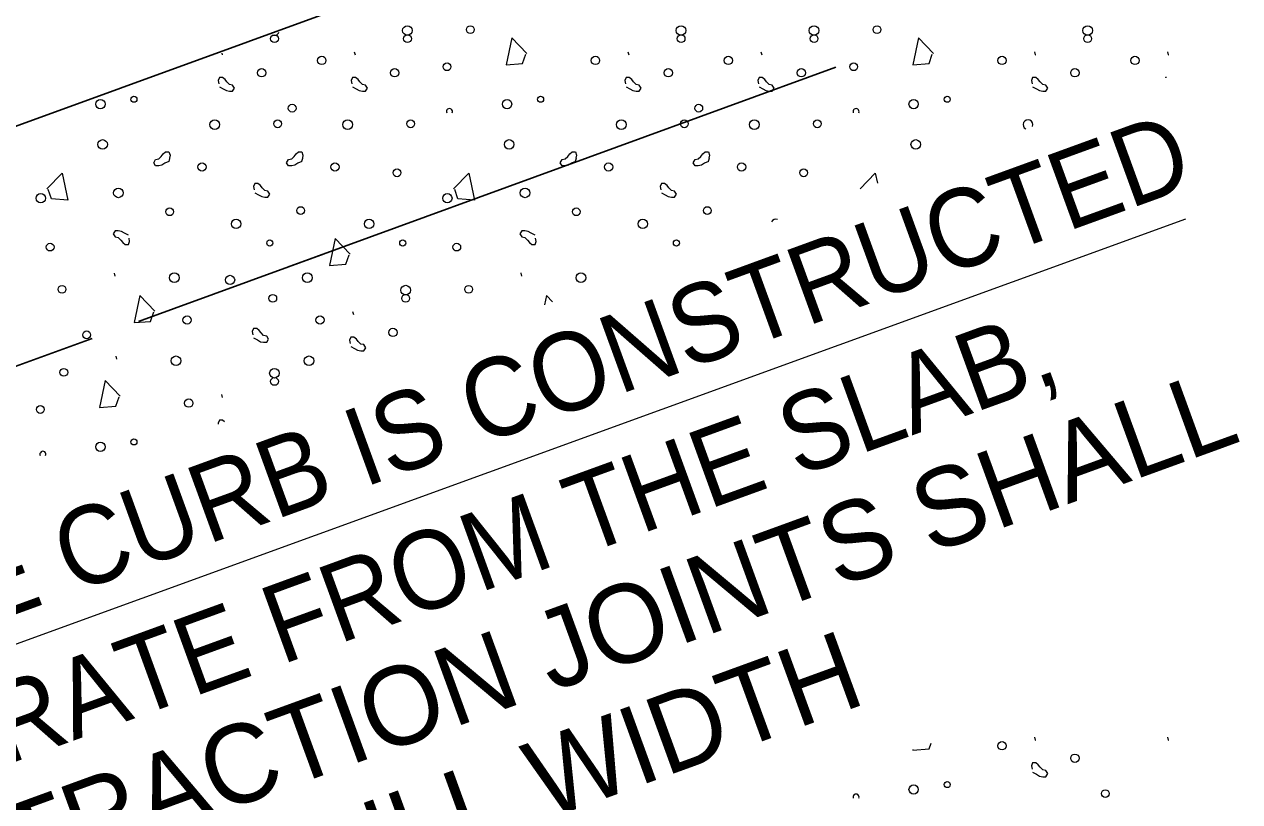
# Model space of a CAD drawing. Extents: x 912 to 1283, y -225 to 49.
# Drawn here: x 1091.53 to 1111.47, y -173.86 to -161.1 of the extents above; entities that cross this region are included whole.
import ezdxf

# ---------------------------------------------------------------- set-up
doc = ezdxf.new("R2010")
doc.units = 0
doc.header["$LTSCALE"] = 0.54
doc.linetypes.add('LONG_DASHED', pattern=[7.5, 6, -1.5])
for name, color, linetype, lineweight in [('1', 7, 'Continuous', 25), ('10', 7, 'Continuous', 13), ('13', 7, 'Continuous', 13), ('15', 7, 'Continuous', 13)]:
    doc.layers.add(name, color=color, linetype=linetype, lineweight=lineweight)

msp = doc.modelspace()

# ---------------------------------------------------------------- linework, layer by layer
at = {"layer": '1'}
for p, q in [((1066.8788, -171.7074), (1102.9214, -158.5637)), ((1095.8448, -165.0848), (1104.8442, -161.8016))]:
    msp.add_line(p, q, dxfattribs=at)
at = {"layer": '1', "linetype": 'LONG_DASHED'}
msp.add_line((1096.4428, -164.8667), (1075.5116, -172.5027), dxfattribs=at)
at = {"layer": '10'}
msp.add_lwpolyline([(1066.8788, -171.6972), (1084.8632, -173.6406), (1110.5861, -164.2895)], dxfattribs=at)
at = {"layer": '13'}
for points in [[(1099.7729, -161.574), (1099.5255, -161.3163), (1099.4328, -161.7595), (1099.7005, -161.7388), (1099.7523, -161.5842)], [(1106.4451, -161.574), (1106.1976, -161.3163), (1106.1048, -161.7595), (1106.3729, -161.7388), (1106.4244, -161.5842)], [(1094.7637, -161.5702), (1094.7708, -161.5965), (1094.772, -161.598)], [(1096.9403, -161.5481), (1096.9527, -161.5965), (1096.9542, -161.598)], [(1101.4306, -161.5481), (1101.4429, -161.5965), (1101.4444, -161.598)], [(1103.6124, -161.5481), (1103.6248, -161.5965), (1103.6263, -161.598)], [(1108.1027, -161.5481), (1108.115, -161.5965), (1108.1165, -161.598)], [(1110.2848, -161.5481), (1110.2973, -161.5965), (1110.2988, -161.598)], [(1094.7269, -162.1237), (1094.7885, -162.1546), (1094.8403, -162.1853), (1094.8918, -162.1958), (1094.9432, -162.1958), (1094.9744, -162.1444), (1094.9432, -162.0926), (1094.8918, -162.0824), (1094.8504, -162.0412), (1094.8197, -161.9998), (1094.7783, -161.9691), (1094.7269, -161.9691), (1094.7063, -162.0205), (1094.7164, -162.0719)], [(1096.9091, -162.1237), (1096.9708, -162.1546), (1097.0222, -162.1853), (1097.074, -162.1958), (1097.1254, -162.1958), (1097.1563, -162.1444), (1097.1254, -162.0926), (1097.074, -162.0824), (1097.0327, -162.0412), (1097.0015, -161.9998), (1096.9606, -161.9691), (1096.9091, -161.9691), (1096.8885, -162.0205), (1096.8986, -162.0719)], [(1101.399, -162.1237), (1101.461, -162.1546), (1101.5124, -162.1853), (1101.5638, -162.1958), (1101.6157, -162.1958), (1101.6465, -162.1444), (1101.6157, -162.0926), (1101.5638, -162.0824), (1101.5229, -162.0412), (1101.4918, -161.9998), (1101.4504, -161.9691), (1101.399, -161.9691), (1101.3783, -162.0205), (1101.3885, -162.0719)], [(1103.5813, -162.1237), (1103.6428, -162.1546), (1103.6947, -162.1853), (1103.7461, -162.1958), (1103.7975, -162.1958), (1103.8283, -162.1444), (1103.7975, -162.0926), (1103.7461, -162.0824), (1103.7048, -162.0412), (1103.674, -161.9998), (1103.6327, -161.9691), (1103.5813, -161.9691), (1103.5606, -162.0205), (1103.5708, -162.0719)], [(1108.0711, -162.1237), (1108.1331, -162.1546), (1108.1845, -162.1853), (1108.236, -162.1958), (1108.2878, -162.1958), (1108.3186, -162.1444), (1108.2878, -162.0926), (1108.236, -162.0824), (1108.195, -162.0412), (1108.1638, -161.9998), (1108.1229, -161.9691), (1108.0711, -161.9691), (1108.0504, -162.0205), (1108.061, -162.0719)], [(1110.2658, -161.9691), (1110.2533, -161.9691), (1110.2511, -161.9743)], [(1093.8951, -163.3472), (1093.8335, -163.3781), (1093.7821, -163.4092), (1093.7303, -163.4193), (1093.6788, -163.4193), (1093.648, -163.3679), (1093.6788, -163.3165), (1093.7303, -163.3059), (1093.7716, -163.265), (1093.8028, -163.2237), (1093.8437, -163.1925), (1093.8951, -163.1925), (1093.9158, -163.2443), (1093.9056, -163.2958)], [(1093.9063, -163.2977), (1093.894, -163.3462), (1093.8925, -163.3477)], [(1096.0773, -163.3472), (1096.0153, -163.3781), (1095.9639, -163.4092), (1095.9125, -163.4193), (1095.861, -163.4193), (1095.8298, -163.3679), (1095.861, -163.3165), (1095.9125, -163.3059), (1095.9534, -163.265), (1095.9846, -163.2237), (1096.0258, -163.1925), (1096.0773, -163.1925), (1096.098, -163.2443), (1096.0878, -163.2958)], [(1096.0886, -163.2977), (1096.0762, -163.3462), (1096.0747, -163.3477)], [(1100.5676, -163.3472), (1100.5056, -163.3781), (1100.4542, -163.4092), (1100.4023, -163.4193), (1100.3509, -163.4193), (1100.3201, -163.3679), (1100.3509, -163.3165), (1100.4023, -163.3059), (1100.4437, -163.265), (1100.4748, -163.2237), (1100.5158, -163.1925), (1100.5676, -163.1925), (1100.5883, -163.2443), (1100.5778, -163.2958)], [(1100.5788, -163.2977), (1100.5664, -163.3462), (1100.5649, -163.3477)], [(1102.7494, -163.3472), (1102.6878, -163.3781), (1102.636, -163.4092), (1102.5846, -163.4193), (1102.5331, -163.4193), (1102.5023, -163.3679), (1102.5331, -163.3165), (1102.5846, -163.3059), (1102.6258, -163.265), (1102.6567, -163.2237), (1102.698, -163.1925), (1102.7494, -163.1925), (1102.7701, -163.2443), (1102.7599, -163.2958)], [(1102.7607, -163.2977), (1102.7483, -163.3462), (1102.7468, -163.3477)], [(1091.8973, -163.7952), (1092.1448, -163.5377), (1092.2375, -163.9812), (1091.9693, -163.9605), (1091.9179, -163.8057)], [(1095.3071, -163.864), (1095.3687, -163.8952), (1095.4205, -163.9259), (1095.472, -163.9365), (1095.5234, -163.9365), (1095.5542, -163.8847), (1095.5234, -163.8332), (1095.472, -163.8227), (1095.4307, -163.7817), (1095.3998, -163.7404), (1095.3586, -163.7097), (1095.3071, -163.7097), (1095.2864, -163.7611), (1095.2966, -163.8125)], [(1098.5693, -163.7952), (1098.8168, -163.5377), (1098.9096, -163.9812), (1098.6415, -163.9605), (1098.59, -163.8057)], [(1101.9792, -163.864), (1102.0412, -163.8952), (1102.0926, -163.9259), (1102.1441, -163.9365), (1102.1955, -163.9365), (1102.2267, -163.8847), (1102.1955, -163.8332), (1102.1441, -163.8227), (1102.1032, -163.7817), (1102.0719, -163.7404), (1102.0307, -163.7097), (1101.9792, -163.7097), (1101.9586, -163.7611), (1101.9687, -163.8125)], [(1105.2415, -163.7952), (1105.4889, -163.5377), (1105.5238, -163.7032)], [(1093.2327, -164.5568), (1093.1711, -164.5261), (1093.1196, -164.4952), (1093.0678, -164.4847), (1093.0163, -164.4847), (1092.9856, -164.5362), (1093.0163, -164.588), (1093.0678, -164.5982), (1093.1091, -164.6395), (1093.1403, -164.6807), (1093.1812, -164.7116), (1093.2327, -164.7116), (1093.2533, -164.6601), (1093.2432, -164.6087)], [(1099.9052, -164.5568), (1099.8432, -164.5261), (1099.7918, -164.4952), (1099.7403, -164.4847), (1099.6884, -164.4847), (1099.6577, -164.5362), (1099.6884, -164.588), (1099.7403, -164.5982), (1099.7812, -164.6395), (1099.8123, -164.6807), (1099.8533, -164.7116), (1099.9052, -164.7116), (1099.9258, -164.6601), (1099.9153, -164.6087)], [(1096.8742, -164.8708), (1096.6268, -164.6132), (1096.534, -165.0563), (1096.8021, -165.0357), (1096.8536, -164.8809)], [(1093.0168, -165.2317), (1093.0043, -165.1832), (1093.0028, -165.1817)], [(1099.6888, -165.2317), (1099.6764, -165.1832), (1099.6749, -165.1817)], [(1093.669, -165.8085), (1093.4216, -165.5509), (1093.3288, -165.994), (1093.5969, -165.9733), (1093.6483, -165.8187)], [(1100.192, -165.653), (1100.0937, -165.5509), (1100.0625, -165.7007)], [(1096.9118, -165.8112), (1096.9242, -165.8596), (1096.9257, -165.8607)], [(1095.2872, -166.2448), (1095.3488, -166.2757), (1095.4003, -166.3068), (1095.4521, -166.317), (1095.5035, -166.317), (1095.5343, -166.2655), (1095.5035, -166.2141), (1095.4521, -166.2036), (1095.4108, -166.1622), (1095.3796, -166.1209), (1095.3387, -166.0902), (1095.2872, -166.0902), (1095.2666, -166.1416), (1095.2767, -166.1934)], [(1096.8806, -166.3864), (1096.9422, -166.4172), (1096.994, -166.4484), (1097.0454, -166.4586), (1097.0969, -166.4586), (1097.1281, -166.4071), (1097.0969, -166.3557), (1097.0454, -166.3452), (1097.0042, -166.3042), (1096.9733, -166.2629), (1096.932, -166.2317), (1096.8806, -166.2317), (1096.8599, -166.2836), (1096.8701, -166.335)], [(1093.0453, -166.5952), (1093.0328, -166.5468), (1093.0313, -166.5453)], [(1093.1005, -167.2002), (1092.853, -166.9426), (1092.7603, -167.3861), (1093.0283, -167.3655), (1093.0798, -167.2107)], [(1094.7584, -167.1747), (1094.7708, -167.2232), (1094.772, -167.2242)], [(1094.8122, -167.6208), (1094.7783, -167.5952), (1094.7269, -167.5952), (1094.7063, -167.6467), (1094.7085, -167.6587)], [(1106.1063, -173.0048), (1106.1048, -173.0123), (1106.3729, -172.9917), (1106.4045, -172.8967)], [(1108.1027, -172.8009), (1108.115, -172.8493), (1108.1165, -172.8509)], [(1110.2848, -172.8009), (1110.2973, -172.8493), (1110.2988, -172.8509)], [(1108.0711, -173.3762), (1108.1331, -173.4074), (1108.1845, -173.4382), (1108.236, -173.4487), (1108.2878, -173.4487), (1108.3186, -173.3969), (1108.2878, -173.3454), (1108.236, -173.3349), (1108.195, -173.294), (1108.1638, -173.2527), (1108.1229, -173.2219), (1108.0711, -173.2219), (1108.0504, -173.2733), (1108.061, -173.3248)]]:
    msp.add_lwpolyline(points, dxfattribs=at)
for centre, radius in [((1097.8116, -161.1978), 0.079), ((1098.8452, -161.1839), 0.0637), ((1102.3017, -161.1978), 0.079), ((1104.4838, -161.1978), 0.079), ((1105.5174, -161.1839), 0.0637), ((1108.9739, -161.1978), 0.079), ((1095.6304, -161.3331), 0.0637), ((1097.8125, -161.3331), 0.0637), ((1102.3026, -161.3331), 0.0637), ((1104.4846, -161.3331), 0.0637), ((1108.9747, -161.3331), 0.0637), ((1096.406, -161.6887), 0.0682), ((1098.4612, -161.7933), 0.0637), ((1100.8961, -161.6887), 0.0682), ((1103.0782, -161.6887), 0.0682), ((1105.1334, -161.7933), 0.0637), ((1107.5683, -161.6887), 0.0682), ((1109.7503, -161.6887), 0.0682), ((1095.4204, -161.8924), 0.0682), ((1097.6025, -161.8924), 0.0682), ((1102.0925, -161.8924), 0.0682), ((1104.2746, -161.8924), 0.0682), ((1108.7647, -161.8924), 0.0682), ((1092.7741, -162.4066), 0.0764), ((1093.3247, -162.3265), 0.0495), ((1099.4463, -162.4066), 0.0764), ((1099.9969, -162.3265), 0.0495), ((1106.1185, -162.4066), 0.0764), ((1106.669, -162.3265), 0.0495), ((1095.9204, -162.4736), 0.0637), ((1102.5925, -162.4736), 0.0637), ((1094.65, -162.7436), 0.079), ((1095.6836, -162.7297), 0.0637), ((1096.8321, -162.7436), 0.079), ((1097.8657, -162.7297), 0.0637), ((1101.3222, -162.7436), 0.079), ((1102.3558, -162.7297), 0.0637), ((1103.5043, -162.7436), 0.079), ((1104.5379, -162.7297), 0.0637), ((1092.8092, -163.0687), 0.079), ((1099.4813, -163.0687), 0.079), ((1106.1535, -163.0687), 0.079), ((1094.4409, -163.4382), 0.0682), ((1096.6229, -163.4382), 0.0682), ((1097.641, -163.5339), 0.0637), ((1101.113, -163.4382), 0.0682), ((1103.2951, -163.4382), 0.0682), ((1104.3131, -163.5339), 0.0637), ((1091.7946, -163.9524), 0.0764), ((1093.0694, -163.8638), 0.079), ((1098.4668, -163.9524), 0.0764), ((1099.7416, -163.8638), 0.079), ((1093.9098, -164.1742), 0.0637), ((1096.0605, -164.154), 0.0637), ((1100.582, -164.1742), 0.0637), ((1102.7327, -164.154), 0.0637), ((1095.0008, -164.3733), 0.0764), ((1097.1829, -164.3733), 0.0764), ((1101.673, -164.3733), 0.0764), ((1091.9491, -164.7543), 0.0637), ((1095.5532, -164.6869), 0.0495), ((1097.7353, -164.6869), 0.0495), ((1098.6213, -164.7543), 0.0637), ((1102.2254, -164.6869), 0.0495), ((1093.9863, -165.2569), 0.079), ((1094.9009, -165.2935), 0.0764), ((1096.1684, -165.2569), 0.079), ((1100.6585, -165.2569), 0.079), ((1092.1446, -165.4468), 0.0637), ((1097.7832, -165.4607), 0.079), ((1098.8168, -165.4468), 0.0637), ((1095.602, -165.596), 0.0637), ((1097.784, -165.596), 0.0637), ((1094.1955, -165.9516), 0.0682), ((1096.3776, -165.9516), 0.0682), ((1097.574, -166.1553), 0.0682), ((1092.5493, -166.1948), 0.0637), ((1094.0147, -166.6205), 0.079), ((1096.1968, -166.6205), 0.079), ((1092.173, -166.8103), 0.0637), ((1095.6296, -166.8242), 0.079), ((1095.6304, -166.9595), 0.0637), ((1094.2239, -167.3151), 0.0682), ((1091.789, -167.4197), 0.0637), ((1093.3247, -167.9529), 0.0495), ((1092.7741, -168.033), 0.0764), ((1107.5683, -172.9415), 0.0682), ((1108.7647, -173.1452), 0.0682), ((1106.1185, -173.6595), 0.0764), ((1106.669, -173.5793), 0.0495), ((1109.2647, -173.7264), 0.0637)]:
    msp.add_circle(centre, radius, dxfattribs=at)
for centre, radius, start, end in [((1095.6296, -161.1978), 0.079, 241.71775, 338.45418), ((1098.5017, -162.5302), 0.0495, 337.44276, 202.55724), ((1105.1738, -162.5302), 0.0495, 337.44276, 202.55724), ((1107.9944, -162.7436), 0.079, 338.28916, 241.88874), ((1103.8551, -164.3733), 0.0764, 67.40094, 152.77695), ((1091.8295, -168.1566), 0.0495, 337.44276, 202.55724), ((1105.1738, -173.783), 0.0495, 337.44276, 202.55724)]:
    msp.add_arc(centre, radius, start, end, dxfattribs=at)

# ---------------------------------------------------------------- texts
at = {"layer": '15', "width": 0.95}
for s, p in [('WHERE CURB IS CONSTRUCTED', (1086.1531, -172.689)), ('SEPARATE FROM THE SLAB,', (1087.1084, -174.7601))]:
    msp.add_text(s, height=1.289, rotation=20.009, dxfattribs=at).set_placement(p)
at = {"layer": '15'}
for s, p in [('CONTRACTION JOINTS SHALL', (1087.8547, -176.5484)), ('EXTEND FULL WIDTH', (1088.6346, -178.3307))]:
    msp.add_text(s, height=1.289, rotation=20.009, dxfattribs=at).set_placement(p)

doc.saveas('drawing.dxf')
